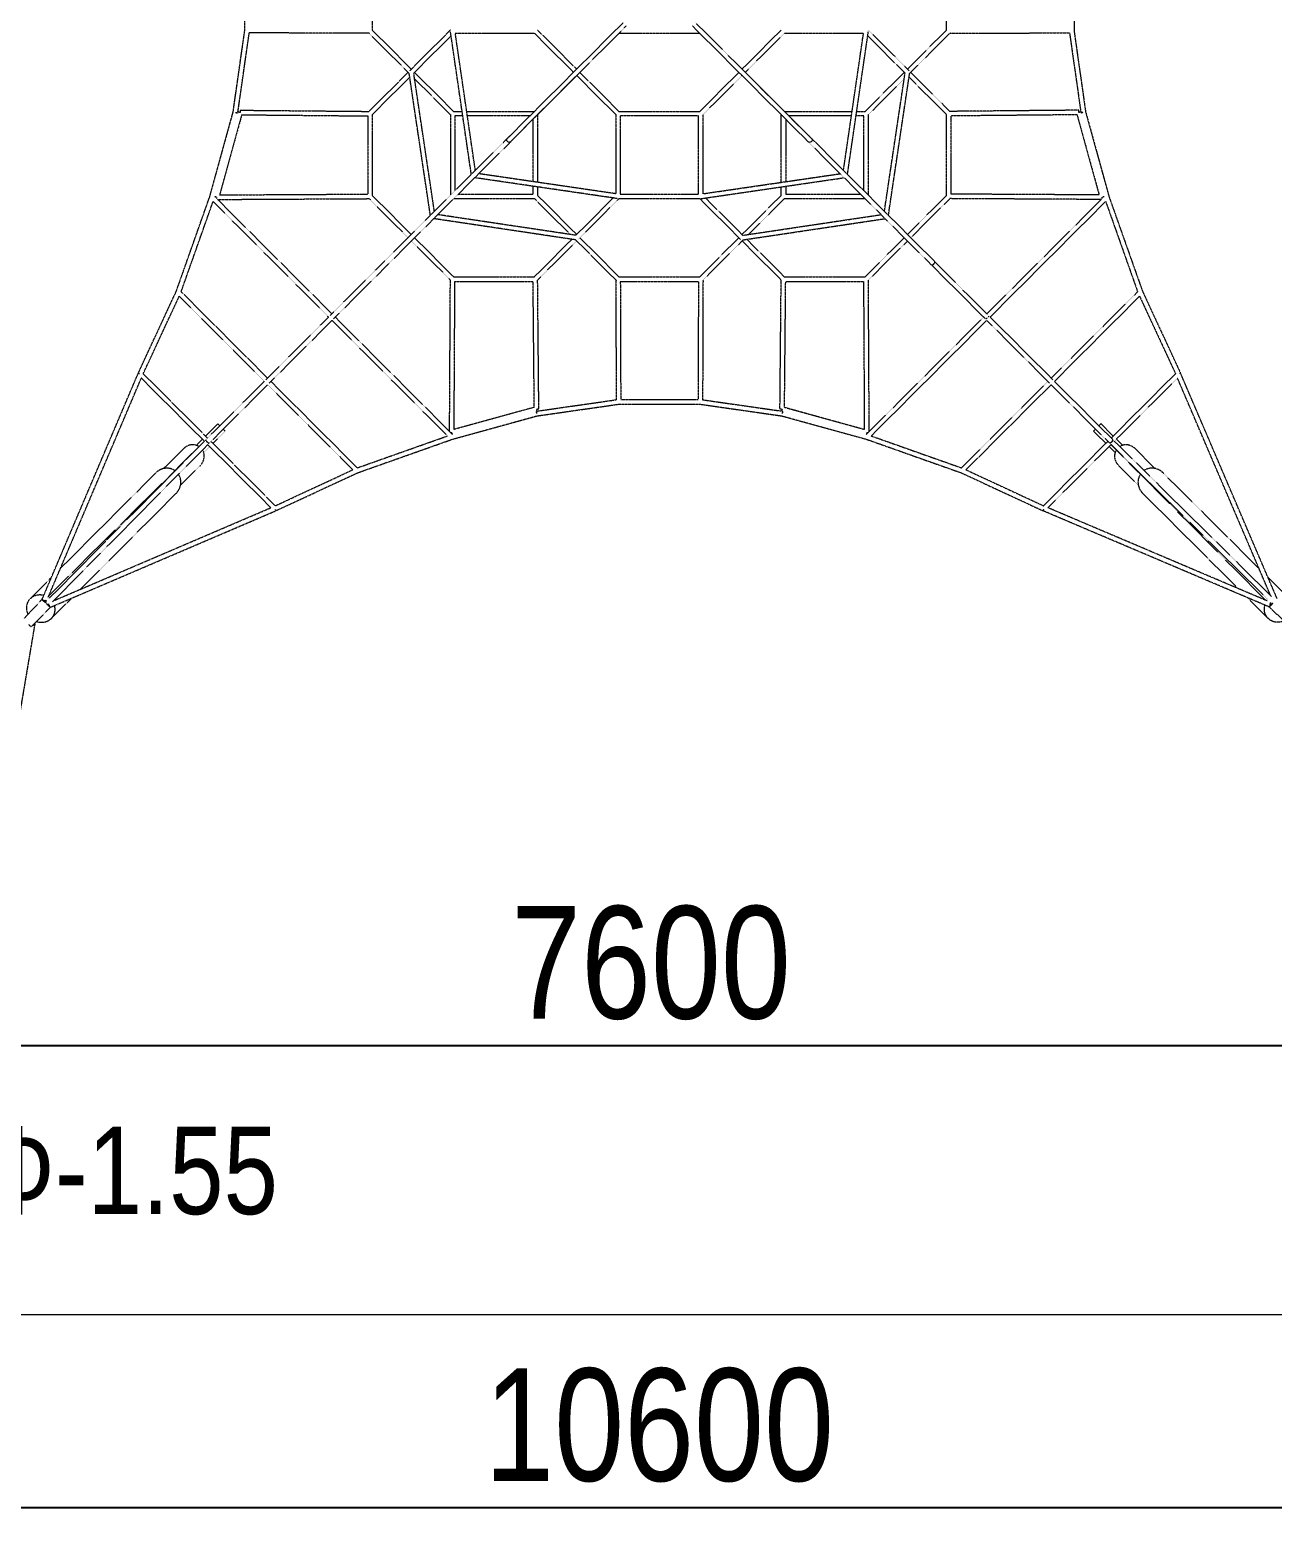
# Model space of a CAD drawing. Header units: millimetres. Extents: x -6347 to 5606, y -5931 to 5534.
# Drawn here: x -2208 to 2762, y -5931 to 78 of the extents above; entities that cross this region are included whole.
import ezdxf

# ---------------------------------------------------------------- set-up
doc = ezdxf.new("R2010")
doc.units = ezdxf.units.MM
doc.linetypes.add('HIDDEN', pattern=[1.905, 1.27, -0.635])
for name, color, linetype in [('DIKOM_АРТИКУЛ', 7, 'Continuous'), ('DIKOM_ЗОНА', 90, 'Continuous'), ('DIKOM_ОБЪЕКТ', 7, 'Continuous'), ('DIKOM_РАЗМЕР_ЗОНА', 7, 'Continuous'), ('DIKOM_РАЗМЕР_ОБЪЕКТА', 7, 'Continuous')]:
    doc.layers.add(name, color=color, linetype=linetype)
doc.styles.add('style1', font='arialbd.ttf', dxfattribs={"width": 0.8})
doc.dimstyles.new('1-50', dxfattribs={"dimtxt": 300, "dimasz": 200, "dimexe": 100, "dimexo": 0, "dimgap": 100, "dimtad": 1, "dimtxsty": 'style1', "dimcen": 200, "dimclrd": 7, "dimclre": 7, "dimclrt": 7, "dimadec": 1, "dimazin": 2, "dimtfac": 1, "dimtmove": 0, "dimatfit": 2, "dimfxl": 0, "dimlwd": 25, "dimlwe": 18, "dimarcsym": 0})

# ---------------------------------------------------------------- blocks, each defined once
blk = doc.blocks.new('*D0')
at = {"layer": 'Defpoints', "color": 0, "transparency": 16777216}
for p in [(-3488.6, -2503.9), (4111.4, -2503.9), (4111.4, -3982.7)]:
    blk.add_point(p, dxfattribs=at)
at = {"layer": 'DIKOM_РАЗМЕР_ОБЪЕКТА', "color": 7, "lineweight": 18, "transparency": 16777216}
for p, q in [((-3488.6, -2503.9), (-3488.6, -4082.7)), ((4111.4, -2503.9), (4111.4, -4082.7))]:
    blk.add_line(p, q, dxfattribs=at)
at = {"layer": 'DIKOM_РАЗМЕР_ОБЪЕКТА', "color": 7, "lineweight": 25, "transparency": 16777216}
blk.add_line((-3288.6, -3982.7), (3911.4, -3982.7), dxfattribs=at)
at = {"layer": 'DIKOM_РАЗМЕР_ОБЪЕКТА', "color": 7, "transparency": 16777216}
for points in [[(-3288.6, -3949.3), (-3288.6, -4016), (-3488.6, -3982.7)], [(3911.4, -3949.3), (3911.4, -4016), (4111.4, -3982.7)]]:
    blk.add_solid(points, dxfattribs=at)
at = {"layer": 'DIKOM_РАЗМЕР_ОБЪЕКТА', "color": 7, "transparency": 16777216, "insert": (275.1, -3652.9), "char_height": 300, "attachment_point": 5, "style": 'style1'}
blk.add_mtext('{\\fArial|b0|i0|c204|p34;\\H1.5x;7600}', dxfattribs=at)
blk = doc.blocks.new('*D3')
at = {"layer": 'Defpoints', "color": 0, "transparency": 16777216}
for p in [(-4990.7, -3057.7), (5606.2, -3057.7), (-4990.7, -5831.4)]:
    blk.add_point(p, dxfattribs=at)
at = {"layer": 'DIKOM_РАЗМЕР_ЗОНА', "color": 7, "lineweight": 18, "transparency": 16777216}
for p, q in [((-4990.7, -3057.7), (-4990.7, -5931.4)), ((5606.2, -3057.7), (5606.2, -5931.4))]:
    blk.add_line(p, q, dxfattribs=at)
at = {"layer": 'DIKOM_РАЗМЕР_ЗОНА', "color": 7, "lineweight": 25, "transparency": 16777216}
blk.add_line((5406.2, -5831.4), (-4790.7, -5831.4), dxfattribs=at)
at = {"layer": 'DIKOM_РАЗМЕР_ЗОНА', "color": 7, "transparency": 16777216}
for points in [[(-4790.7, -5798.1), (-4790.7, -5864.7), (-4990.7, -5831.4)], [(5406.2, -5798.1), (5406.2, -5864.7), (5606.2, -5831.4)]]:
    blk.add_solid(points, dxfattribs=at)
at = {"layer": 'DIKOM_РАЗМЕР_ЗОНА', "color": 7, "transparency": 16777216, "insert": (307.7, -5501.6), "char_height": 300, "attachment_point": 5, "style": 'style1'}
blk.add_mtext('{\\fArial|b0|i0|c204|p34;\\H1.5x;10600}', dxfattribs=at)

msp = doc.modelspace()

# ---------------------------------------------------------------- linework, layer by layer
at = {"layer": 'DIKOM_ЗОНА', "color": 3, "lineweight": 15}
msp.add_lwpolyline([(3606.162, 5534.428), (-2990.749, 5534.428, 0.41421356), (-4990.749, 3534.428), (-4990.749, -3057.651, 0.41421356), (-2990.749, -5057.651), (3606.162, -5057.651, 0.41421356), (5606.162, -3057.651), (5606.162, 3534.428, 0.41421356)], format="xyb", close=True, dxfattribs=at)
at = {"layer": 'DIKOM_ОБЪЕКТ', "color": 7, "linetype": 'HIDDEN', "lineweight": 15}
for p, q in [((-1349.047, 76.751), (-1349.047, 402.768)), ((-839.4, 401.319), (-839.4, 78.2)), ((1456.923, 78.2), (1456.923, 401.319)), ((1966.571, 402.768), (1966.571, 76.775)), ((-1395.626, -249.278), (-1349.047, 76.751)), ((-1376.393, -249.106), (-1331.238, 66.978)), ((-852.275, 65.357), (-1331.238, 66.978)), ((-854.723, 67.805), (-691.723, -95.195)), ((-839.4, 78.2), (-683.173, -78.026)), ((-526.944, 78.204), (-689.4, -84.253)), ((-443.289, -498.848), (-526.818, 72.918)), ((-427.253, -482.812), (-507.333, 65.344)), ((-507.333, 65.344), (-190.972, 65.344)), ((-286.571, -368.432), (176.676, 94.821)), ((-209.156, -265.298), (163.813, 107.676)), ((-190.972, 65.344), (-34.744, -90.884)), ((-178.11, 78.2), (-21.885, -78.024)), ((147.219, 65.344), (470.312, 65.344)), ((798.096, -262.435), (440.858, 94.799)), ((916.954, -355.573), (453.712, 107.662)), ((639.405, -78.028), (795.633, 78.2)), ((652.266, -90.886), (808.496, 65.344)), ((808.496, 65.344), (1124.857, 65.344)), ((1044.777, -482.812), (1124.857, 65.344)), ((1060.813, -498.848), (1144.342, 72.918)), ((1144.467, 78.204), (1306.924, -84.253)), ((1300.697, -78.026), (1456.923, 78.2)), ((1309.247, -95.195), (1472.246, 67.805)), ((1469.799, 65.357), (1948.762, 66.978)), ((1948.762, 66.978), (1993.917, -249.106)), ((1966.571, 76.775), (2013.143, -249.253)), ((-524.23, 55.199), (-673.503, -94.074)), ((1141.753, 55.199), (1291.027, -94.074)), ((-696.032, -90.885), (-852.224, -247.077)), ((-689.501, -110.072), (-839.4, -259.971)), ((-606.965, -662.523), (-691.723, -95.195)), ((-590.967, -646.526), (-673.503, -94.074)), ((-670.314, -90.885), (-514.088, -247.112)), ((-670.106, -116.811), (-526.944, -259.974)), ((-15.655, -97.516), (-178.111, -259.972)), ((-21.884, -103.744), (134.347, -259.974)), ((-9.026, -90.883), (147.202, -247.112)), ((470.321, -247.112), (626.546, -90.887)), ((483.177, -259.974), (639.405, -103.746)), ((646.037, -84.657), (808.494, -247.113)), ((1131.611, -247.112), (1287.838, -90.885)), ((1144.467, -259.974), (1287.63, -116.811)), ((1208.491, -646.526), (1291.027, -94.074)), ((1224.488, -662.523), (1309.247, -95.195)), ((1456.923, -259.971), (1307.024, -110.072)), ((1469.751, -247.08), (1313.556, -90.885)), ((-1488.893, -587.382), (-1395.626, -249.278)), ((-1361.205, -260.549), (-1449.668, -580.977)), ((-1386.298, -251.223), (-1378.122, -253.478)), ((-1386.298, -251.223), (-1377.834, -252.432)), ((-1377.834, -252.432), (-1378.122, -253.478)), ((-1368.113, -251.392), (-1376.393, -249.106)), ((-1368.029, -242.299), (-852.224, -247.077)), ((-1361.205, -260.549), (-857.589, -265.217)), ((-857.589, -265.217), (-857.589, -577.805)), ((-839.4, -259.971), (-839.4, -583.09)), ((-526.944, -259.974), (-526.944, -582.502)), ((-514.088, -247.112), (-480.065, -247.112)), ((-508.755, -265.304), (-508.755, -564.313)), ((-477.407, -265.304), (-508.755, -265.304)), ((-461.687, -247.112), (-190.966, -247.112)), ((-209.151, -265.304), (-459.029, -265.304)), ((-290.53, -346.673), (-209.156, -265.298)), ((-178.111, -259.972), (-277.671, -359.532)), ((-196.302, -528.031), (-196.302, -278.164)), ((-193.433, -249.575), (-190.972, -247.114)), ((-178.685, -260.546), (-180.776, -262.637)), ((-178.11, -259.974), (-178.11, -530.689)), ((134.347, -259.974), (134.347, -576.335)), ((147.202, -247.112), (470.321, -247.112)), ((152.532, -265.304), (152.535, -577.757)), ((464.988, -265.304), (152.532, -265.304)), ((464.988, -577.757), (464.988, -265.304)), ((483.177, -576.335), (483.177, -259.974)), ((795.633, -530.689), (795.633, -259.97)), ((798.299, -262.638), (795.636, -259.975)), ((813.82, -278.158), (798.299, -262.638)), ((808.496, -247.112), (1079.21, -247.112)), ((809.068, -247.687), (908.053, -346.673)), ((895.194, -359.532), (813.82, -278.158)), ((813.825, -278.153), (813.825, -528.031)), ((1076.553, -265.304), (826.686, -265.304)), ((1126.278, -265.304), (1094.931, -265.304)), ((1097.589, -247.112), (1131.611, -247.112)), ((1126.278, -564.313), (1126.278, -265.304)), ((1144.467, -582.502), (1144.467, -259.974)), ((1456.923, -583.09), (1456.923, -259.971)), ((1985.553, -242.299), (1469.751, -247.08)), ((1978.732, -260.549), (1475.112, -265.22)), ((1475.112, -577.809), (1475.112, -265.22)), ((1978.732, -260.549), (2067.196, -580.981)), ((1985.637, -251.392), (1985.553, -242.304)), ((1993.917, -249.106), (1985.637, -251.392)), ((2003.822, -251.223), (1995.361, -252.432)), ((1995.361, -252.432), (1995.649, -253.478)), ((2003.822, -251.223), (1995.649, -253.478)), ((2013.143, -249.253), (2106.419, -587.381)), ((-440.04, -495.598), (-300.238, -355.797)), ((-299.759, -355.317), (-290.822, -346.38)), ((-299.43, -355.573), (-290.73, -346.873)), ((-290.73, -346.873), (-290.53, -346.673)), ((-286.315, -368.761), (-277.378, -359.824)), ((903.839, -368.761), (894.902, -359.824)), ((895.395, -359.733), (895.194, -359.532)), ((904.095, -368.432), (895.395, -359.733)), ((917.282, -355.317), (908.345, -346.38)), ((1057.563, -495.598), (917.762, -355.797)), ((-426.596, -509.042), (-286.795, -369.24)), ((1044.12, -509.042), (904.318, -369.24)), ((-603.728, -659.287), (-443.289, -498.848)), ((-590.317, -672.763), (-429.846, -512.291)), ((141.92, -595.82), (-429.846, -512.291)), ((134.347, -576.335), (-413.81, -496.255)), ((475.603, -595.82), (1047.369, -512.291)), ((483.177, -576.335), (1031.333, -496.255)), ((1195.055, -659.977), (1047.369, -512.291)), ((1221.284, -659.319), (1060.813, -498.848)), ((-1623.066, -966.567), (-1488.893, -587.382)), ((-1000.818, -1056.377), (-1470.199, -586.996)), ((-1461.633, -590.138), (-1469.125, -588.069)), ((-1461.633, -590.138), (-1461.604, -595.59)), ((-1457.984, -599.211), (-852.242, -595.966)), ((-1449.668, -580.977), (-857.589, -577.805)), ((-852.242, -595.966), (-696.325, -751.883)), ((-839.4, -583.09), (-683.466, -739.024)), ((-513.5, -595.946), (-190.972, -595.946)), ((-495.311, -577.757), (-196.302, -577.757)), ((-196.302, -577.757), (-196.302, -546.409)), ((-190.972, -595.946), (-47.809, -739.108)), ((-178.11, -549.067), (-178.11, -583.09)), ((-178.11, -583.09), (-21.883, -739.316)), ((124.201, -593.232), (-25.072, -742.505)), ((147.206, -595.946), (-15.251, -758.402)), ((147.206, -595.946), (470.318, -595.946)), ((152.535, -577.757), (464.988, -577.757)), ((470.318, -595.946), (632.775, -758.402)), ((493.322, -593.232), (642.596, -742.505)), ((639.407, -739.316), (795.633, -583.09)), ((665.333, -739.108), (808.496, -595.946)), ((795.633, -583.09), (795.633, -549.067)), ((808.496, -595.946), (1131.024, -595.946)), ((813.825, -546.409), (813.825, -577.757)), ((813.825, -577.757), (1112.835, -577.757)), ((1300.989, -739.024), (1456.923, -583.09)), ((1313.848, -751.883), (1469.762, -595.969)), ((2075.504, -599.214), (1469.762, -595.969)), ((2067.196, -580.981), (1475.112, -577.809)), ((1618.049, -1056.669), (2087.725, -586.993)), ((2079.128, -595.59), (2079.157, -590.138)), ((2086.649, -588.069), (2079.157, -590.138)), ((2106.419, -587.381), (2240.59, -966.567)), ((-1603.445, -968.112), (-1475.731, -607.181)), ((-1013.677, -1069.236), (-1475.731, -607.181)), ((-25.072, -742.505), (-577.524, -659.969)), ((642.596, -742.505), (1195.054, -659.968)), ((1207.808, -672.73), (1195.055, -659.977)), ((1631.201, -1069.236), (2093.255, -607.181)), ((2093.255, -607.181), (2220.969, -968.112)), ((-790.981, -846.54), (-606.965, -662.523)), ((-777.538, -859.983), (-593.521, -675.967)), ((-26.192, -760.725), (-593.521, -675.967)), ((643.716, -760.725), (1211.045, -675.967)), ((1395.061, -859.983), (1211.045, -675.967)), ((1408.505, -846.54), (1224.488, -662.523)), ((-682.881, -765.327), (-526.967, -921.241)), ((-670.022, -752.468), (-514.088, -908.402)), ((-190.969, -908.402), (-41.07, -758.503)), ((-178.078, -921.229), (-21.883, -765.035)), ((-26.192, -760.725), (136.807, -923.725)), ((-9.024, -752.175), (147.202, -908.402)), ((470.321, -908.402), (626.548, -752.175)), ((480.717, -923.725), (643.716, -760.725)), ((639.407, -765.035), (795.602, -921.229)), ((658.593, -758.503), (808.492, -908.402)), ((1131.611, -908.402), (1287.546, -752.468)), ((1144.487, -921.244), (1300.405, -765.327)), ((-1007.1, -1062.658), (-791.161, -846.72)), ((-993.656, -1076.102), (-777.718, -860.163)), ((1610.775, -1075.113), (1396.53, -860.867)), ((1623.635, -1062.254), (1409.389, -848.008)), ((-530.212, -1526.982), (-526.967, -921.241)), ((-514.088, -908.402), (-190.969, -908.402)), ((-511.979, -1518.675), (-508.807, -926.591)), ((-508.807, -926.591), (-196.218, -926.591)), ((-191.547, -1430.211), (-196.218, -926.591)), ((-173.297, -1437.031), (-178.078, -921.229)), ((134.359, -921.277), (135.98, -1400.237)), ((147.202, -908.402), (470.321, -908.402)), ((152.563, -926.591), (154.161, -1399.031)), ((152.563, -926.591), (464.961, -926.591)), ((464.961, -926.591), (463.362, -1399.034)), ((483.164, -921.277), (481.544, -1400.24)), ((790.818, -1437.031), (795.602, -921.229)), ((808.492, -908.402), (1131.611, -908.402)), ((809.07, -1430.207), (813.738, -926.591)), ((813.738, -926.591), (1126.33, -926.591)), ((1129.502, -1518.674), (1126.33, -926.591)), ((1147.733, -1526.986), (1144.487, -921.244)), ((-1774.847, -1293.481), (-1623.066, -966.567)), ((-1754.991, -1295.86), (-1611.174, -986.102)), ((-1270.859, -1326.417), (-1611.174, -986.102)), ((-1258, -1313.558), (-1603.445, -968.112)), ((1875.523, -1313.558), (2220.969, -968.112)), ((1888.382, -1326.417), (2228.698, -986.102)), ((2228.698, -986.102), (2372.514, -1295.86)), ((2240.59, -966.567), (2392.371, -1293.481)), ((-1258.006, -1313.564), (-1013.677, -1069.236)), ((-517.994, -1539.201), (-987.375, -1069.82)), ((1135.517, -1539.201), (1605.19, -1069.528)), ((1881.85, -1319.885), (1631.201, -1069.236)), ((-1250.883, -1333.328), (-1000.234, -1082.679)), ((-538.182, -1544.731), (-1000.234, -1082.679)), ((1155.703, -1544.733), (1617.757, -1082.679)), ((1862.086, -1327.008), (1617.757, -1082.679)), ((-2159.166, -2197.724), (-1774.974, -1293.766)), ((-2135.138, -2189.793), (-1762.812, -1313.756)), ((-1510.465, -1566.104), (-1762.812, -1313.756)), ((-1497.646, -1553.204), (-1754.991, -1295.86)), ((-1264.3, -1319.859), (-1258.006, -1313.564)), ((2115.17, -1553.204), (2372.514, -1295.86)), ((2128.069, -1566.023), (2380.364, -1313.729)), ((2752.367, -2182.551), (2380.364, -1313.729)), ((2392.363, -1293.485), (2388.094, -1295.467)), ((2778.576, -2195.46), (2392.488, -1293.743)), ((-1503.933, -1559.492), (-1270.859, -1326.417)), ((-1490.479, -1572.924), (-1257.415, -1339.861)), ((-917.102, -1680.174), (-1257.415, -1339.861)), ((-899.11, -1672.447), (-1244.556, -1327.002)), ((1516.636, -1672.445), (1862.08, -1327.002)), ((1534.626, -1680.174), (1874.939, -1339.861)), ((1868.38, -1333.302), (1862.086, -1327.008)), ((2108.013, -1572.935), (1874.939, -1339.861)), ((2121.446, -1559.481), (1888.382, -1326.417)), ((-191.547, -1430.211), (-511.979, -1518.675)), ((-182.39, -1437.115), (-173.302, -1437.031)), ((-180.105, -1445.392), (-182.39, -1437.115)), ((-180.277, -1464.625), (145.776, -1418.046)), ((-180.105, -1445.392), (135.98, -1400.237)), ((145.776, -1418.046), (471.747, -1418.046)), ((154.161, -1399.031), (463.362, -1399.034)), ((471.747, -1418.046), (797.801, -1464.625)), ((481.544, -1400.24), (797.628, -1445.392)), ((799.913, -1437.115), (797.628, -1445.392)), ((809.07, -1430.207), (1129.502, -1518.674)), ((-1456.558, -1496.37), (-1505.519, -1545.331)), ((-1456.558, -1496.37), (-1448.686, -1504.244)), ((-518.38, -1557.895), (-180.277, -1464.625)), ((-183.43, -1446.839), (-184.476, -1447.128)), ((-184.476, -1447.128), (-182.221, -1455.3)), ((-183.43, -1446.839), (-182.221, -1455.3)), ((797.801, -1464.625), (1135.904, -1557.895)), ((800.954, -1446.836), (799.745, -1455.3)), ((802, -1447.124), (799.745, -1455.3)), ((800.954, -1446.836), (802, -1447.124)), ((2066.223, -1504.258), (2074.109, -1496.373)), ((2123.054, -1545.32), (2074.106, -1496.37)), ((-1518.378, -1558.19), (-1542.558, -1582.369)), ((-1476.295, -1574.555), (-1427.333, -1525.595)), ((-1435.244, -1517.689), (-1427.336, -1525.598)), ((-899.11, -1672.447), (-538.182, -1544.731)), ((-897.565, -1692.068), (-518.38, -1557.895)), ((-526.588, -1530.606), (-521.136, -1530.635)), ((-519.067, -1538.127), (-521.136, -1530.635)), ((1135.904, -1557.895), (1515.089, -1692.068)), ((1138.659, -1530.635), (1136.591, -1538.127)), ((1138.659, -1530.635), (1144.112, -1530.606)), ((1155.703, -1544.733), (1516.636, -1672.445)), ((2044.881, -1525.595), (2052.778, -1517.7)), ((2044.881, -1525.595), (2093.83, -1574.544)), ((2160.104, -1582.371), (2135.913, -1558.179)), ((-2132.703, -2184.065), (-1510.525, -1566.04)), ((-2130.154, -2193.602), (-1510.465, -1566.104)), ((-2117.71, -2208.059), (-1497.021, -1579.548)), ((-1672.999, -1675.227), (-1593.317, -1595.546)), ((-1513.334, -1611.593), (-1489.154, -1587.414)), ((-1244.727, -1831.842), (-1497.021, -1579.548)), ((-1226.86, -1823.99), (-1484.202, -1566.648)), ((1844.384, -1823.99), (2101.726, -1566.648)), ((1862.278, -1831.814), (2114.625, -1579.467)), ((2106.689, -1587.403), (2130.88, -1611.595)), ((2732.587, -2201.705), (2114.56, -1579.525)), ((2742.134, -2199.166), (2114.625, -1579.467)), ((2756.598, -2186.73), (2128.069, -1566.023)), ((2290.11, -1674.79), (2210.872, -1595.552)), ((-1605.753, -1741.599), (-1526.515, -1662.361)), ((-1226.86, -1823.99), (-917.102, -1680.174)), ((1534.626, -1680.174), (1844.384, -1823.99)), ((2223.738, -1742.036), (2144.056, -1662.354)), ((-2086.289, -2074.857), (-1705.058, -1692.735)), ((-1224.479, -1843.849), (-897.565, -1692.068)), ((1515.089, -1692.068), (1842.003, -1843.849)), ((2706.288, -2074.932), (2322.806, -1692.345)), ((-2005.85, -2157.732), (-1623.307, -1774.295)), ((2623.299, -2155.257), (2241.246, -1774.095)), ((-2126.458, -2230.054), (-1224.741, -1843.966)), ((-2113.549, -2203.845), (-1244.727, -1831.842)), ((-1226.465, -1839.573), (-1224.483, -1843.841)), ((2746.245, -2228.168), (1842.287, -1843.976)), ((2738.325, -2204.144), (1862.278, -1831.814)), ((-2205.762, -2194.609), (-2122.278, -2110.931)), ((2824.68, -2193.048), (2742.392, -2110.952)), ((-2159.166, -2197.724), (-2233.035, -2276.579)), ((-2144.302, -2207.928), (-2144.252, -2207.879)), ((-2124.011, -2276.169), (-2041.87, -2193.836)), ((2743.12, -2274.799), (2659.372, -2191.246)), ((2756.45, -2213.304), (2756.4, -2213.254)), ((-2126.458, -2230.054), (-2201.604, -2306.342)), ((2746.245, -2228.168), (2825.101, -2302.037)), ((-2188.605, -2296.809), (-2332.99, -3151.421))]:
    msp.add_line(p, q, dxfattribs=at)
for centre, radius, start, end in [((-295.613, -359.956), 6.212, 113.9812362, 134.9083821), ((-286.784, -350.435), 5.723, 113.0936642, 134.8807586), ((-281.435, -355.784), 5.725, 315.1221417, 337.0849336), ((898.957, -355.786), 5.723, 203.0936642, 224.8807586), ((904.306, -350.437), 5.725, 45.1221417, 67.0849336), ((913.137, -359.956), 6.212, 45.0916275, 66.0195127), ((-290.954, -364.615), 6.212, 315.0916275, 336.0195127), ((908.478, -364.615), 6.212, 203.9812362, 224.9083821), ((-789.317, -848.201), 2.352, 137.6079049, 145.3755725), ((-779.199, -858.319), 2.352, 304.6244275, 312.392095), ((-1556.257, -1625.582), 45.332, 57.5700688, 72.4098098), ((-1556.55, -1625.294), 45.336, 17.5906034, 32.3419359), ((2174.091, -1625.294), 45.33, 147.5278144, 162.4100087), ((2173.806, -1625.589), 45.338, 107.5908024, 122.2994234), ((-2194.825, -2295.439), 6.361, 350.6369747, 19.0965779)]:
    msp.add_arc(centre, radius, start, end, dxfattribs=at)
for points, weights in [([(-1368.029, -242.299), (-1368.029, -242.295), (-1368.113, -251.392)], [1, 0.707106781186, 1]), ([(-790.981, -846.54), (-791.018, -846.577), (-791.054, -846.615)], [1, 0.996212677489, 0.992523300651]), ([(-777.613, -860.056), (-777.575, -860.02), (-777.538, -859.983)], [0.992523300655, 0.996212677491, 1]), ([(-1770.053, -1295.707), (-1774.937, -1293.678), (-1774.974, -1293.766)], [0.876598578722, 0.795459590024, 1]), ([(-1774.847, -1293.481), (-1774.85, -1293.48), (-1770.053, -1295.707)], [1, 0.795477990987, 0.876583982105]), ([(-1772.237, -1294.693), (-1772.268, -1294.738), (-1772.299, -1294.783)], [0.916977405742, 0.915455591017, 0.913970291169]), ([(2392.488, -1293.743), (2392.453, -1293.661), (2388.099, -1295.476)], [1, 0.807788825154, 0.867854817293]), ([(2389.812, -1294.768), (2389.786, -1294.73), (2389.761, -1294.693)], [0.914473559212, 0.915712876574, 0.916977405742]), ([(790.818, -1437.031), (790.815, -1437.031), (799.913, -1437.115)], [0.999999999403, 0.707106781485, 1]), ([(-1628.78, -1683.506), (-1668.83, -1656.423), (-1705.058, -1692.735)], [0.937207502842, 0.742869782492, 1]), ([(2322.806, -1692.345), (2286.635, -1656.258), (2246.691, -1683.169)], [1, 0.743615966589, 0.936083380503]), ([(-1623.307, -1774.295), (-1587.2, -1738.103), (-1614.15, -1698.153)], [1, 0.743504964254, 0.936250123476]), ([(2232.036, -1697.79), (2204.912, -1737.846), (2241.246, -1774.095)], [0.937374588046, 0.742759301564, 1]), ([(-1224.741, -1843.966), (-1224.659, -1843.931), (-1226.474, -1839.577)], [1, 0.807788825154, 0.867854817293]), ([(-1225.766, -1841.29), (-1225.728, -1841.265), (-1225.691, -1841.239)], [0.91447355922, 0.915712876578, 0.916977405743]), ([(1844.229, -1839.055), (1842, -1843.854), (1842.001, -1843.853)], [0.876603102679, 0.795453888162, 1]), ([(1844.229, -1839.055), (1842.199, -1843.939), (1842.287, -1843.976)], [0.876598578646, 0.79545959012, 1]), ([(1843.215, -1841.239), (1843.26, -1841.27), (1843.305, -1841.301)], [0.916977405743, 0.91545559102, 0.913970291173]), ([(-2215.021, -2257.349), (-2232.498, -2221.408), (-2205.762, -2194.609)], [0.894651897157, 0.775972871531, 1]), ([(-2205.762, -2194.609), (-2183.72, -2172.516), (-2152.329, -2181.636)], [1, 0.80774639428, 0.867881348883]), ([(-2148.186, -2201.269), (-2145.218, -2201.835), (-2141.626, -2205.219)], [0.867864257712, 0.813047154434, 0.96820438652]), ([(-2110.959, -2223.418), (-2102.301, -2254.408), (-2124.011, -2276.169)], [0.866456198887, 0.810084177045, 1]), ([(2743.12, -2274.799), (2721.011, -2252.741), (2730.157, -2221.331)], [1, 0.807630459261, 0.867953967231]), ([(2749.79, -2217.188), (2750.356, -2214.22), (2753.741, -2210.628)], [0.867864257712, 0.813047154435, 0.96820438652]), ([(-2124.011, -2276.169), (-2148.682, -2300.897), (-2182.836, -2287.289)], [1, 0.789637422517, 0.881449229163]), ([(2805.891, -2284.042), (2769.936, -2301.552), (2743.12, -2274.799)], [0.894772627928, 0.775859005017, 1]), ([(-2188.548, -2296.474), (-2189.654, -2303.016), (-2197.879, -2302.561)], [1, 0.735186138725, 0.949225160473])]:
    msp.add_rational_spline(points, weights, degree=2, dxfattribs=at)
for points, weights, knots in [([(-286.555, -369.001), (-291.932, -374.378), (-298.654, -367.656), (-305.376, -360.934), (-299.999, -355.557)], [1, 0.707106781186, 1, 0.707106781186, 1], [36.12831552, 36.12831552, 36.12831552, 54.19247327, 54.19247327, 72.25663103, 72.25663103, 72.25663103]), ([(917.522, -355.557), (922.9, -360.934), (916.178, -367.656), (909.456, -374.378), (904.079, -369.001)], [1, 0.707106781187, 1, 0.707106781187, 1], [-72.25663103, -72.25663103, -72.25663103, -54.19247327, -54.19247327, -36.12831552, -36.12831552, -36.12831552]), ([(1395.061, -859.983), (1399.094, -864.016), (1405.816, -857.295), (1412.538, -850.573), (1408.505, -846.54)], [1, 0.707106781187, 1, 0.707106781187, 1], [0, 0, 0, 18.06415776, 18.06415776, 36.12831552, 36.12831552, 36.12831552]), ([(1625.186, -1065.805), (1624.36, -1069.007), (1620.945, -1072.423), (1617.529, -1075.839), (1614.327, -1076.664)], [0.858695048569, 0.826112939116, 1, 0.826112939116, 0.858695048569], [43.4680075, 43.4680075, 43.4680075, 54.19247327, 54.19247327, 64.91693905, 64.91693905, 64.91693905]), ([(-1491.335, -1573.432), (-1494.471, -1574.157), (-1499.831, -1568.864), (-1504.676, -1564.079), (-1504.555, -1560.838)], [0.922772295821, 0.752871346626, 1, 0.771175893468, 0.899891452363], [-69.43410638, -69.43410638, -69.43410638, -54.19247327, -54.19247327, -40.07977112, -40.07977112, -40.07977112]), ([(2121.953, -1560.337), (2122.679, -1563.473), (2117.385, -1568.833), (2112.601, -1573.678), (2109.36, -1573.557)], [0.922772295821, 0.752871346626, 1, 0.771175893467, 0.899891452364], [-69.43410638, -69.43410638, -69.43410638, -54.19247327, -54.19247327, -40.07977112, -40.07977112, -40.07977112]), ([(2112.257, -1572.483), (2114.701, -1571.151), (2117.187, -1568.665), (2122.516, -1563.336), (2121.949, -1560.338)], [0.854815436337, 0.867148327891, 1, 0.752783479871, 0.922893165328], [9.87054517, 9.87054517, 9.87054517, 18.06415776, 18.06415776, 33.31121004, 33.31121004, 33.31121004]), ([(-1503.481, -1563.735), (-1502.149, -1566.179), (-1499.663, -1568.665), (-1494.334, -1573.995), (-1491.336, -1573.427)], [0.854815436337, 0.86714832789, 1, 0.752783479863, 0.922893165339], [9.87054517, 9.87054517, 9.87054517, 18.06415776, 18.06415776, 33.31121004, 33.31121004, 33.31121004]), ([(-2157.516, -2200.143), (-2154.255, -2201.47), (-2151.016, -2202.851), (-2144.883, -2205.457), (-2142.832, -2206.44)], [1, 0.999966130102, 1, 0.774959578913, 0.895732497774], [0, 0, 0, 7.04158893, 7.04158893, 20.92093269, 20.92093269, 20.92093269]), ([(-2148.321, -2208.986), (-2150.774, -2207.729), (-2153.298, -2205.364), (-2156.128, -2202.714), (-2157.516, -2200.143)], [0.855189816252, 0.869033991008, 1, 0.855484670428, 0.853578859546], [9.98684324, 9.98684324, 9.98684324, 18.06415776, 18.06415776, 26.97712516, 26.97712516, 26.97712516]), ([(-2142.788, -2213.485), (-2144.527, -2212.256), (-2146.038, -2210.757), (-2150.845, -2206.015), (-2150.897, -2202.901)], [1, 0.996565127381, 1, 0.772670725524, 0.898224998459], [0, 0, 0, 4.24838867, 4.24838867, 18.26889722, 18.26889722, 18.26889722]), ([(-2131.93, -2221.631), (-2135.057, -2221.553), (-2139.804, -2216.939), (-2141.453, -2215.348), (-2142.788, -2213.485)], [0.894493825598, 0.776122208928, 1, 0.995912977245, 1], [4.25651908, 4.25651908, 4.25651908, 18.06415776, 18.06415776, 22.63485985, 22.63485985, 22.63485985]), ([(-2142.468, -2214.296), (-2141.351, -2215.801), (-2140.015, -2217.116), (-2135.118, -2221.952), (-2131.885, -2221.737)], [1, 0.996996178442, 1, 0.76928967744, 0.902037772602], [0, 0, 0, 3.7413278, 3.7413278, 17.97036212, 17.97036212, 17.97036212]), ([(-2129.171, -2228.19), (-2131.653, -2226.877), (-2134.2, -2224.367), (-2137.354, -2221.261), (-2138.57, -2218.436)], [0.85447942398, 0.865198752319, 1, 0.838299137932, 0.855142312489], [9.75030531, 9.75030531, 9.75030531, 18.06415776, 18.06415776, 28.03704103, 28.03704103, 28.03704103]), ([(-2134.349, -2216.086), (-2133.042, -2219.029), (-2131.776, -2221.99), (-2130.45, -2225.08), (-2129.171, -2228.19)], [1, 0.999975067006, 1, 0.999971163275, 1], [0, 0, 0, 6.44068128, 6.44068128, 13.16518839, 13.16518839, 13.16518839]), ([(2748.665, -2226.519), (2749.992, -2223.257), (2751.372, -2220.018), (2753.979, -2213.885), (2754.961, -2211.834)], [1, 0.999966130102, 1, 0.774959578912, 0.895732497775], [0, 0, 0, 7.04158893, 7.04158893, 20.92093269, 20.92093269, 20.92093269]), ([(2757.508, -2217.323), (2756.25, -2219.776), (2753.886, -2222.3), (2751.236, -2225.13), (2748.665, -2226.519)], [0.855189816252, 0.869033991008, 1, 0.855484670428, 0.853578859546], [9.98684324, 9.98684324, 9.98684324, 18.06415776, 18.06415776, 26.97712516, 26.97712516, 26.97712516]), ([(2762.007, -2211.79), (2760.778, -2213.529), (2759.278, -2215.04), (2754.537, -2219.847), (2751.423, -2219.899)], [1, 0.996565127381, 1, 0.772670725524, 0.89822499846], [0, 0, 0, 4.24838867, 4.24838867, 18.26889722, 18.26889722, 18.26889722]), ([(-2213.082, -2299.25), (-2211.965, -2300.703), (-2210.657, -2301.987), (-2203.885, -2308.658), (-2201.604, -2306.342)], [1, 0.997561124091, 1, 0.707106781187, 1], [0, 0, 0, 3.65946616, 3.65946616, 21.72362392, 21.72362392, 21.72362392])]:
    msp.add_rational_spline(points, weights, degree=2, knots=knots, dxfattribs=at)
for points, knots in [([(-1542.558, -1582.369), (-1544.535, -1581.741), (-1548.783, -1580.702), (-1557.723, -1579.792), (-1569.236, -1581.094), (-1582.343, -1586.38), (-1589.904, -1592.133), (-1593.317, -1595.546)], [0, 0, 0, 0, 6.22177111, 13.09526515, 26.88338821, 40.64513945, 55.12548602, 55.12548602, 55.12548602, 55.12548602]), ([(-1526.516, -1662.36), (-1524.729, -1660.574), (-1521.56, -1656.921), (-1516.395, -1649.024), (-1512.06, -1638.281), (-1510.521, -1624.682), (-1512.01, -1615.756), (-1513.334, -1611.593)], [0, 0, 0, 0, 7.57990562, 14.47044948, 28.25099434, 42.03070709, 55.13559272, 55.13559272, 55.13559272, 55.13559272]), ([(2130.88, -1611.595), (2130.252, -1613.572), (2129.213, -1617.82), (2128.303, -1626.76), (2129.605, -1638.273), (2134.891, -1651.38), (2140.644, -1658.941), (2144.057, -1662.354)], [0, 0, 0, 0, 6.22177111, 13.09526515, 26.88338821, 40.64513945, 55.12548601, 55.12548601, 55.12548601, 55.12548601]), ([(2210.871, -1595.553), (2209.085, -1593.766), (2205.432, -1590.597), (2197.535, -1585.432), (2186.792, -1581.097), (2173.192, -1579.558), (2164.267, -1581.047), (2160.104, -1582.371)], [0, 0, 0, 0, 7.57990562, 14.47044948, 28.25099434, 42.03070709, 55.13559272, 55.13559272, 55.13559272, 55.13559272])]:
    msp.add_open_spline(points, degree=3, knots=knots, dxfattribs=at)

# ---------------------------------------------------------------- texts
at = {"layer": 'DIKOM_АРТИКУЛ', "insert": (-2730.899, -4306.547), "char_height": 350, "width": 1759.4069, "attachment_point": 1, "style": 'style1'}
msp.add_mtext('{\\fArial|b0|i0|c204|p34;МФ-1.55}', dxfattribs=at)

# ---------------------------------------------------------------- dimensions: what is measured, and where the dimension line sits
at = {"layer": 'DIKOM_РАЗМЕР_ЗОНА'}
dim = msp.add_linear_dim(base=(-4990.749, -5831.402), p1=(5606.162, -3057.651), p2=(-4990.749, -3057.651), text='{\\fArial|b0|i0|c204|p34;\\H1.5x;10600}', dimstyle='1-50', dxfattribs=at)
dim.commit()
dim.dimension.update_dxf_attribs({"geometry": '*D3', "text_midpoint": (307.706, -5831.402), "dimtype": 160})
at = {"layer": 'DIKOM_РАЗМЕР_ОБЪЕКТА'}
dim = msp.add_linear_dim(base=(4111.386, -3982.678), p1=(-3488.614, -2503.932), p2=(4111.386, -2503.932), text='{\\fArial|b0|i0|c204|p34;\\H1.5x;<>}', dimstyle='1-50', dxfattribs=at)
dim.commit()
dim.dimension.update_dxf_attribs({"geometry": '*D0', "text_midpoint": (275.108, -3982.678), "dimtype": 160})

doc.saveas('drawing.dxf')
